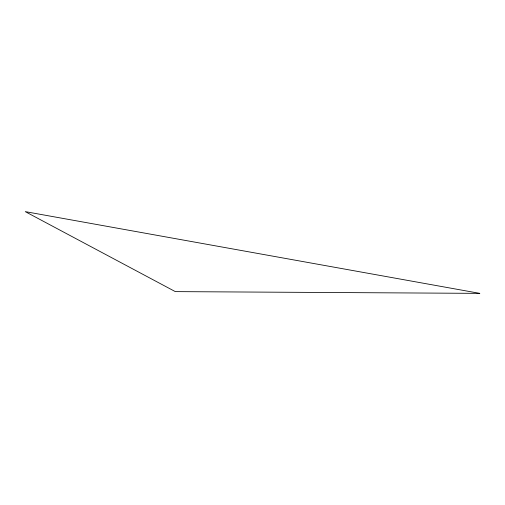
<?xml version="1.0" encoding="UTF-8"?>
<svg xmlns="http://www.w3.org/2000/svg" width="505" height="505" viewBox="0 0 505 505"><rect width="100%" height="100%" fill="white"/><g stroke="black" fill="none" stroke-linecap="round" stroke-linejoin="round"><path stroke-width="0.76" d="M479.75 293.367L175.323 291.619L25.25 211.633L479.75 293.367"/></g></svg>
